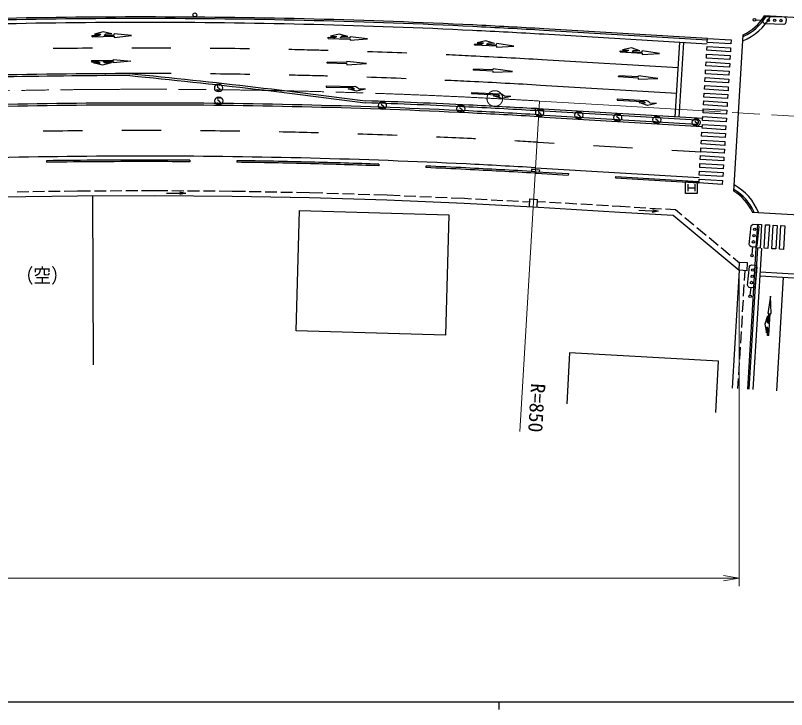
# Model space of a CAD drawing. Units: millimetres, scale not verified. Extents: x 40000 to 680000, y 20000 to 380000.
# Drawn here: x 206497 to 304593, y 204000 to 292294 of the extents above; entities that cross this region are included whole.
import ezdxf
from ezdxf.enums import TextEntityAlignment as Align

# ---------------------------------------------------------------- set-up
doc = ezdxf.new("R2010")
doc.units = ezdxf.units.MM
doc.header["$LTSCALE"] = 1000
doc.linetypes.add('CHAIN', pattern=[18.5, 12, -1.5, 3.5, -1.5])
for name, color, linetype, lineweight in [('M-BGD', 7, 'Continuous', 25), ('M-BMK', 2, 'CHAIN', 13), ('M-STR-HTXT', 7, 'Continuous', 13), ('M-STR-STRC', 7, 'Continuous', 25), ('M-STR-STRD', 7, 'Continuous', 25), ('M-TTL-BAND', 7, 'Continuous', 25)]:
    doc.layers.add(name, color=color, linetype=linetype, lineweight=lineweight)
doc.styles.add('ＭＳ ゴシック', font='')
doc.styles.get('ＭＳ ゴシック').set_extended_font_data('MS Gothic')

# ---------------------------------------------------------------- blocks, each defined once
blk = doc.blocks.new('open_arrow')
at = {"color": 0, "linetype": 'Continuous', "lineweight": -2}
blk.add_lwpolyline([(7.5, 1.25), (0, 0), (7.5, -1.25)], dxfattribs=at)

msp = doc.modelspace()

# ---------------------------------------------------------------- linework, layer by layer
at = {"layer": 'M-BGD'}
for p, q in [((300677, 291726), (301637, 291699)), ((301630, 291460), (301643, 291939)), ((301706, 291297), (301630, 291460)), ((301643, 291939), (301728, 292097)), ((301728, 292097), (301890, 292173)), ((301944, 292126), (301782, 292227)), ((301890, 292173), (304289, 292107)), ((304289, 292107), (304447, 292023)), ((304509, 291381), (304425, 291223)), ((304447, 292023), (304522, 291861)), ((304522, 291861), (304509, 291381)), ((294528, 289152), (273704, 290388)), ((294540, 289352), (273716, 290588)), ((301864, 291213), (301706, 291297)), ((304263, 291148), (301864, 291213)), ((304425, 291223), (304263, 291148)), ((299085, 289843), (299169, 289662)), ((232116, 282813), (232082, 282877)), ((232229, 282741), (232116, 282813)), ((232217, 283406), (232184, 283289)), ((232184, 283289), (232214, 283185)), ((232214, 283185), (232476, 282997)), ((232342, 283453), (232217, 283406)), ((232368, 282727), (232229, 282741)), ((232422, 283445), (232342, 283453)), ((232474, 282777), (232368, 282727)), ((232499, 283417), (232422, 283445)), ((232506, 282894), (232474, 282777)), ((232476, 282997), (232506, 282894)), ((232535, 283373), (232499, 283417)), ((232244, 281757), (232212, 281640)), ((232212, 281640), (232241, 281536)), ((232241, 281536), (232503, 281349)), ((232369, 281805), (232244, 281757)), ((232449, 281797), (232369, 281805)), ((232526, 281769), (232449, 281797)), ((232562, 281725), (232526, 281769)), ((232143, 281165), (232109, 281228)), ((232256, 281093), (232143, 281165)), ((232395, 281078), (232256, 281093)), ((232501, 281128), (232395, 281078)), ((232533, 281245), (232501, 281128)), ((232503, 281349), (232533, 281245)), ((252950, 280573), (252916, 280636)), ((253063, 280501), (252950, 280573)), ((253051, 281165), (253019, 281048)), ((253019, 281048), (253048, 280945)), ((253048, 280945), (253310, 280757)), ((253176, 281213), (253051, 281165)), ((253256, 281205), (253176, 281213)), ((253333, 281177), (253256, 281205)), ((253340, 280653), (253308, 280536)), ((253310, 280757), (253340, 280653)), ((253369, 281133), (253333, 281177)), ((263033, 280759), (263001, 280642)), ((263001, 280642), (263031, 280538)), ((263159, 280807), (263033, 280759)), ((263238, 280799), (263159, 280807)), ((263316, 280771), (263238, 280799)), ((263352, 280727), (263316, 280771)), ((253202, 280486), (253063, 280501)), ((253308, 280536), (253202, 280486)), ((262932, 280167), (262899, 280230)), ((263046, 280095), (262932, 280167)), ((263031, 280538), (263293, 280351)), ((263185, 280080), (263046, 280095)), ((263290, 280130), (263185, 280080)), ((263323, 280247), (263290, 280130)), ((263293, 280351), (263323, 280247)), ((272614, 280455), (272598, 280186)), ((272949, 279643), (272915, 279707)), ((273062, 279571), (272949, 279643)), ((273050, 280236), (273018, 280119)), ((273018, 280119), (273047, 280015)), ((273047, 280015), (273310, 279827)), ((273175, 280283), (273050, 280236)), ((273112, 280425), (273612, 280396)), ((273255, 280275), (273175, 280283)), ((273307, 279606), (273201, 279557)), ((273333, 280247), (273255, 280275)), ((273339, 279724), (273307, 279606)), ((273310, 279827), (273339, 279724)), ((273368, 280203), (273333, 280247)), ((273612, 280396), (273596, 280126)), ((278031, 279947), (277999, 279830)), ((277999, 279830), (278029, 279727)), ((278029, 279727), (278291, 279539)), ((278157, 279995), (278031, 279947)), ((278236, 279987), (278157, 279995)), ((278314, 279959), (278236, 279987)), ((278350, 279915), (278314, 279959)), ((282988, 279646), (282955, 279529)), ((283113, 279693), (282988, 279646)), ((283193, 279685), (283113, 279693)), ((283270, 279657), (283193, 279685)), ((283306, 279613), (283270, 279657)), ((273201, 279557), (273062, 279571)), ((277930, 279355), (277897, 279418)), ((278044, 279283), (277930, 279355)), ((278183, 279268), (278044, 279283)), ((278289, 279318), (278183, 279268)), ((278321, 279435), (278289, 279318)), ((278291, 279539), (278321, 279435)), ((282887, 279053), (282853, 279117)), ((283000, 278981), (282887, 279053)), ((282955, 279529), (282985, 279425)), ((282985, 279425), (283247, 279237)), ((283139, 278967), (283000, 278981)), ((283245, 279016), (283139, 278967)), ((283277, 279134), (283245, 279016)), ((283247, 279237), (283277, 279134)), ((287863, 278760), (287829, 278823)), ((287976, 278688), (287863, 278760)), ((287964, 279352), (287932, 279235)), ((287932, 279235), (287961, 279132)), ((287961, 279132), (288223, 278944)), ((288089, 279400), (287964, 279352)), ((288115, 278673), (287976, 278688)), ((288169, 279392), (288089, 279400)), ((288221, 278723), (288115, 278673)), ((288246, 279364), (288169, 279392)), ((288253, 278840), (288221, 278723)), ((288223, 278944), (288253, 278840)), ((288282, 279320), (288246, 279364)), ((292972, 279007), (292940, 278890)), ((292940, 278890), (292969, 278786)), ((292969, 278786), (293232, 278598)), ((293098, 279054), (292972, 279007)), ((293177, 279046), (293098, 279054)), ((293255, 279018), (293177, 279046)), ((293232, 278598), (293261, 278495)), ((293290, 278974), (293255, 279018)), ((292871, 278414), (292837, 278478)), ((292984, 278342), (292871, 278414)), ((293124, 278328), (292984, 278342)), ((293229, 278377), (293124, 278328)), ((293261, 278495), (293229, 278377)), ((272859, 276163), (273009, 276154)), ((210446, 273807), (210450, 273608)), ((228663, 273878), (228662, 273678)), ((234663, 273814), (234662, 273614)), ((252724, 273366), (252717, 273166)), ((258719, 273131), (258712, 272931)), ((272154, 272719), (272138, 272449)), ((272625, 272220), (272775, 272211)), ((272637, 272419), (272787, 272410)), ((272652, 272689), (273152, 272659)), ((272775, 272211), (276825, 271970)), ((272787, 272410), (276837, 272170)), ((273152, 272659), (273136, 272390)), ((276837, 272170), (276825, 271970)), ((282827, 271815), (282815, 271615)), ((282827, 271815), (293438, 271185)), ((282815, 271615), (293426, 270985)), ((291724, 269635), (291725, 271135)), ((291725, 271135), (293225, 271134)), ((292025, 270835), (292024, 269935)), ((292925, 270834), (292924, 269934)), ((293225, 271134), (293224, 269634)), ((293438, 271185), (293426, 270985)), ((206705, 269864), (208205, 269888)), ((208705, 269895), (210205, 269919)), ((210705, 269927), (212205, 269951)), ((212704, 269959), (214378, 269985)), ((214378, 269985), (216053, 269993)), ((216553, 269995), (218053, 270001)), ((218553, 270003), (220053, 270009)), ((220553, 270011), (222053, 270018)), ((222553, 270020), (224227, 270027)), ((224227, 270027), (225901, 270014)), ((226401, 270010), (227901, 269999)), ((227432, 269876), (228180, 269681)), ((228401, 269995), (229901, 269984)), ((230401, 269980), (231901, 269969)), ((232401, 269965), (234075, 269953)), ((234075, 269953), (235750, 269920)), ((236249, 269910), (237749, 269881)), ((238249, 269872), (239749, 269843)), ((240249, 269833), (241748, 269804)), ((242248, 269794), (243923, 269762)), ((292025, 270385), (292925, 270384)), ((297980, 270124), (297874, 269954)), ((204545, 269199), (214385, 269356)), ((214385, 269356), (224226, 269397)), ((216309, 269356), (216386, 247830)), ((224226, 269397), (234067, 269323)), ((225725, 269706), (228180, 269681)), ((228180, 269681), (227428, 269501)), ((234067, 269323), (243907, 269132)), ((243907, 269132), (253742, 268826)), ((243923, 269762), (245595, 269710)), ((246095, 269694), (247594, 269648)), ((248094, 269632), (249593, 269585)), ((250093, 269570), (251593, 269523)), ((252092, 269508), (253765, 269456)), ((253742, 268826), (263575, 268404)), ((253765, 269456), (255438, 269384)), ((255938, 269362), (257436, 269298)), ((257936, 269277), (259435, 269212)), ((259934, 269191), (261433, 269126)), ((261932, 269105), (263606, 269033)), ((263606, 269033), (264512, 268984)), ((265011, 268957), (266509, 268876)), ((267008, 268849), (268506, 268768)), ((271871, 267954), (271930, 268955)), ((271930, 268955), (272928, 268896)), ((272869, 267898), (272928, 268896)), ((293224, 269634), (291724, 269635)), ((263575, 268404), (272370, 267927)), ((269005, 268740), (270503, 268659)), ((271002, 268632), (271908, 268583)), ((272370, 267927), (283401, 267273)), ((272914, 268646), (273937, 268586)), ((274436, 268556), (275934, 268467)), ((276433, 268437), (277930, 268349)), ((278429, 268319), (279926, 268230)), ((280426, 268200), (281923, 268112)), ((282422, 268082), (283445, 268021)), ((283446, 268021), (284708, 267946)), ((285207, 267917), (286704, 267828)), ((242203, 252165), (242637, 267481)), ((242637, 267481), (261629, 266943)), ((261629, 266943), (261195, 251627)), ((283401, 267273), (290170, 266871)), ((285806, 267532), (288256, 267386)), ((287203, 267798), (288701, 267709)), ((288256, 267386), (287496, 267244)), ((287518, 267618), (288256, 267386)), ((289200, 267680), (290462, 267605)), ((290170, 266871), (298561, 259874)), ((290462, 267605), (291276, 266926)), ((300429, 267362), (300236, 267272)), ((291660, 266606), (292812, 265645)), ((293196, 265325), (294348, 264364)), ((299855, 263139), (300100, 265527)), ((300100, 265527), (300196, 265678)), ((300196, 265678), (300363, 265741)), ((300363, 265741), (300840, 265692)), ((301055, 265429), (300810, 263041)), ((300840, 265692), (300991, 265596)), ((300991, 265596), (301055, 265429)), ((294732, 264044), (295884, 263083)), ((299918, 262972), (299855, 263139)), ((300069, 262876), (299918, 262972)), ((300810, 263041), (300714, 262890)), ((296268, 262763), (297420, 261802)), ((299648, 244758), (300739, 262738)), ((299848, 244747), (300939, 262726)), ((300547, 262827), (300069, 262876)), ((300210, 261896), (300308, 262851)), ((300714, 262890), (300547, 262827)), ((300739, 262738), (300939, 262726)), ((297804, 261482), (298618, 260803)), ((298561, 259874), (298622, 260872)), ((299620, 260811), (298622, 260872)), ((299560, 259813), (299620, 260811)), ((299623, 257966), (299868, 260354)), ((299868, 260354), (299964, 260505)), ((299964, 260505), (300131, 260568)), ((300131, 260568), (300608, 260519)), ((300823, 260256), (300578, 257868)), ((300608, 260519), (300759, 260423)), ((300759, 260423), (300823, 260256)), ((298561, 259874), (297651, 244877)), ((299560, 259813), (298561, 259874)), ((299280, 259830), (299204, 258571)), ((299173, 258071), (299083, 256574)), ((299686, 257799), (299623, 257966)), ((299837, 257703), (299686, 257799)), ((300315, 257654), (299837, 257703)), ((299978, 256724), (300076, 257679)), ((300482, 257717), (300315, 257654)), ((300578, 257868), (300482, 257717)), ((299052, 256075), (298961, 254578)), ((298931, 254079), (298840, 252582)), ((261195, 251627), (242203, 252165)), ((298810, 252082), (298719, 250585)), ((277000, 249373), (276631, 242874)), ((295944, 248300), (277000, 249373)), ((298689, 250086), (298598, 248589)), ((295575, 241801), (295944, 248300)), ((298568, 248090), (298477, 246593)), ((298447, 246093), (298370, 244834))]:
    msp.add_line(p, q, dxfattribs=at)
for centre, radius in [((300517, 291730), 160), ((302276, 291682), 160), ((303076, 291660), 160), ((303876, 291638), 160), ((232343, 283071), 500), ((232370, 281423), 500), ((253177, 280831), 500), ((263160, 280425), 500), ((273176, 279901), 500), ((278158, 279613), 500), ((283114, 279311), 500), ((288090, 279018), 500), ((293099, 278672), 500), ((300536, 265080), 160), ((300455, 264284), 160), ((300373, 263488), 160), ((300194, 261737), 160), ((300304, 259907), 160), ((300223, 259111), 160), ((300141, 258315), 160), ((299962, 256564), 160)]:
    msp.add_circle(centre, radius, dxfattribs=at)
for centre, radius, start, end in [((222820, -566603), 858500, 89.90192, 91.25008), ((222829, -566403), 858500, 89.90192, 91.25008), ((222829, -566603), 858500, 88.55442, 89.90256), ((222839, -566403), 858500, 88.55442, 89.90256), ((222837, -566603), 858500, 87.20682, 88.55496), ((222847, -566403), 858500, 87.20682, 88.55496), ((296420, 295552), 6300, 295.02841, 328.16965), ((296420, 295552), 6500, 295.02841, 328.19631), ((222721, -567098), 859000, 86.59739, 87.2007), ((222721, -567098), 859200, 86.59739, 87.2007), ((223181, -559361), 841270, 86.59739, 86.63139), ((222721, -567098), 844750, 86.59739, 86.60753), ((222794, -567102), 841000, 89.90192, 90.84129), ((222794, -567102), 840800, 89.90192, 90.84119), ((222804, -567102), 841000, 89.6008, 89.90256), ((222804, -567102), 840800, 89.6008, 89.90256), ((222804, -567102), 841000, 88.55442, 89.19203), ((222804, -567102), 840800, 88.55442, 89.19193), ((222812, -567102), 840800, 87.96172, 88.55496), ((222812, -567102), 841000, 87.96172, 88.55496), ((222812, -567102), 840800, 87.20682, 87.55285), ((222812, -567102), 841000, 87.20682, 87.55294), ((222721, -567098), 841000, 86.59739, 87.2007), ((222721, -567098), 841270, 86.59739, 86.63139), ((222721, -567098), 840800, 86.59739, 87.2007), ((294541, 264608), 6300, 25.07294, 58.06428), ((294541, 264608), 6500, 25.07294, 58.06428)]:
    msp.add_arc(centre, radius, start, end, dxfattribs=at)
at = {"layer": 'M-BMK'}
for p, q in [((273170, 281404), (284201, 280749)), ((284201, 280749), (304165, 279564)), ((304165, 279564), (324130, 278379))]:
    msp.add_line(p, q, dxfattribs=at)
msp.add_circle((267479, 281723), 1000, dxfattribs=at)
for start, end in [(89.90218, 91.25034), (88.55404, 89.90218), (87.20591, 88.55404), (86.60259, 87.20591)]:
    msp.add_arc((222798, -567102), 850000, start, end, dxfattribs=at)
at = {"layer": 'M-STR-HTXT'}
for p, q in [((273170, 281404), (270675, 239372)), ((298561, 258874), (298561, 219705)), ((79142, 220705), (298561, 220705))]:
    msp.add_line(p, q, dxfattribs=at)
at = {"layer": 'M-STR-STRC'}
for p, q in [((313674, 291522), (301782, 292229)), ((216270, 289738), (217006, 289751)), ((216273, 289588), (216270, 289738)), ((216273, 289588), (219073, 289639)), ((217662, 290213), (216568, 289893)), ((216568, 289893), (217367, 289908)), ((217006, 289751), (217021, 289752)), ((218767, 289934), (217662, 290213)), ((217787, 289766), (219070, 289789)), ((218767, 289934), (217967, 289919)), ((219070, 289789), (219067, 289939)), ((221271, 289755), (219067, 289939)), ((219073, 289639), (219075, 289489)), ((219075, 289489), (221271, 289755)), ((246272, 289358), (246276, 289508)), ((246276, 289508), (247011, 289490)), ((247687, 289923), (246580, 289651)), ((246580, 289651), (247379, 289631)), ((247011, 289490), (247026, 289490)), ((248779, 289597), (247687, 289923)), ((247793, 289471), (249075, 289439)), ((248779, 289597), (247979, 289616)), ((249075, 289439), (249079, 289589)), ((251273, 289310), (249079, 289589)), ((294498, 288654), (273674, 289889)), ((297871, 269954), (299078, 289844)), ((246272, 289358), (249072, 289289)), ((249068, 289139), (251273, 289310)), ((249072, 289289), (249068, 289139)), ((264910, 288537), (264917, 288687)), ((264910, 288537), (267707, 288413)), ((264917, 288687), (265651, 288655)), ((266335, 289075), (265223, 288824)), ((265223, 288824), (266022, 288788)), ((265651, 288655), (265666, 288654)), ((267421, 288726), (266335, 289075)), ((266432, 288620), (267714, 288563)), ((267421, 288726), (266622, 288762)), ((267707, 288413), (267701, 288263)), ((267714, 288563), (267721, 288713)), ((269908, 288390), (267721, 288713)), ((290441, 279378), (291004, 288861)), ((290940, 279348), (291503, 288831)), ((267701, 288263), (269908, 288390)), ((283423, 287652), (283432, 287802)), ((283423, 287652), (286218, 287486)), ((283432, 287802), (284166, 287758)), ((284856, 288168), (283740, 287934)), ((283740, 287934), (284539, 287887)), ((284166, 287758), (284181, 287758)), ((285937, 287804), (284856, 288168)), ((284947, 287712), (286227, 287636)), ((285937, 287804), (285138, 287851)), ((286218, 287486), (286209, 287337)), ((286209, 287337), (288419, 287431)), ((286227, 287636), (286236, 287786)), ((288419, 287431), (286236, 287786)), ((216162, 286556), (218962, 286558)), ((216162, 286556), (216162, 286406)), ((218962, 286558), (218962, 286708)), ((218962, 286708), (221162, 286485)), ((221162, 286485), (218962, 286258)), ((248671, 286301), (248674, 286451)), ((251168, 286165), (248674, 286451)), ((290811, 285617), (273481, 286645)), ((216162, 286406), (216898, 286406)), ((216462, 286256), (217262, 286257)), ((217563, 285957), (216462, 286256)), ((216898, 286406), (216913, 286406)), ((218662, 286258), (217563, 285957)), ((217680, 286407), (218962, 286408)), ((218662, 286258), (217862, 286257)), ((218962, 286408), (218962, 286258)), ((246168, 286212), (246172, 286362)), ((248667, 286151), (246168, 286212)), ((248671, 286301), (246172, 286362)), ((248663, 286001), (251168, 286165)), ((248667, 286151), (248663, 286001)), ((264750, 285325), (264757, 285475)), ((267254, 285364), (264757, 285475)), ((267254, 285364), (267261, 285513)), ((269748, 285178), (267261, 285513)), ((267247, 285214), (264750, 285325)), ((267247, 285214), (267241, 285064)), ((267241, 285064), (269748, 285178)), ((283230, 284474), (283239, 284624)), ((285735, 284475), (283239, 284624)), ((285735, 284475), (285744, 284625)), ((288226, 284253), (285744, 284625)), ((285726, 284326), (283230, 284474)), ((285726, 284326), (285717, 284176)), ((285717, 284176), (288226, 284253)), ((246020, 283336), (246016, 283186)), ((246016, 283186), (249251, 283107)), ((246020, 283336), (249619, 283248)), ((249904, 282641), (248812, 282968)), ((248812, 282968), (249612, 282948)), ((251011, 282914), (249904, 282641)), ((251011, 282914), (250211, 282934)), ((290619, 282372), (273289, 283401)), ((264518, 282494), (264511, 282344)), ((264511, 282344), (267743, 282200)), ((264518, 282494), (268114, 282334)), ((268387, 281721), (267302, 282070)), ((267302, 282070), (268101, 282034)), ((269499, 281972), (268387, 281721)), ((269499, 281972), (268700, 282007)), ((283063, 281681), (283054, 281532)), ((283063, 281681), (286657, 281468)), ((283054, 281532), (286284, 281340)), ((286921, 280851), (285841, 281216)), ((285841, 281216), (286639, 281169)), ((288037, 281086), (286921, 280851)), ((288037, 281086), (287238, 281133)), ((293922, 279171), (273611, 280376)), ((273052, 279407), (293862, 278172)), ((273009, 276154), (275024, 276034)), ((280017, 275738), (285010, 275442)), ((290003, 275145), (293665, 274928)), ((272666, 272918), (293468, 271684)), ((300236, 267276), (312148, 266568)), ((300347, 244717), (301438, 262696)), ((301224, 259174), (307213, 258811)), ((301254, 259674), (307244, 259310)), ((303342, 244540), (304219, 258993)), ((302559, 256578), (302201, 254396)), ((302650, 254369), (302559, 256578)), ((302183, 254097), (301816, 253017)), ((302183, 254097), (302134, 253298)), ((302350, 254387), (302201, 254396)), ((302273, 253107), (302350, 254387)), ((302331, 251583), (302500, 254378)), ((302500, 254378), (302650, 254369)), ((301816, 253017), (302049, 251901)), ((302049, 251901), (302098, 252699)), ((302181, 251592), (302225, 252326)), ((302225, 252326), (302226, 252341)), ((302331, 251583), (302181, 251592))]:
    msp.add_line(p, q, dxfattribs=at)
for points in [[(294540, 289352), (297535, 289171), (297505, 288671), (294510, 288853)], [(294480, 288360), (297475, 288178), (297444, 287679), (294450, 287861)], [(294420, 287367), (297414, 287185), (297384, 286686), (294390, 286868)], [(294360, 286374), (297354, 286193), (297324, 285693), (294329, 285875)], [(294299, 285382), (297294, 285200), (297264, 284701), (294269, 284883)], [(294239, 284389), (297234, 284207), (297203, 283708), (294209, 283890)], [(294179, 283396), (297173, 283215), (297143, 282715), (294149, 282897)], [(294119, 282404), (297113, 282222), (297083, 281723), (294088, 281905)], [(294058, 281411), (297053, 281229), (297023, 280730), (294028, 280912)], [(293998, 280418), (296993, 280237), (296962, 279737), (293968, 279919)], [(293938, 279426), (296932, 279244), (296902, 278745), (293908, 278927)], [(293878, 278433), (296872, 278251), (296842, 277752), (293847, 277934)], [(293817, 277440), (296812, 277259), (296782, 276759), (293787, 276941)], [(293757, 276448), (296752, 276266), (296721, 275767), (293727, 275949)], [(293697, 275455), (296691, 275273), (296661, 274774), (293667, 274956)], [(293637, 274462), (296631, 274281), (296601, 273781), (293606, 273963)], [(293576, 273470), (296571, 273288), (296541, 272789), (293546, 272971)], [(293516, 272477), (296511, 272295), (296480, 271796), (293486, 271978)], [(293456, 271484), (296450, 271303), (296420, 270803), (293426, 270985)], [(301416, 265703), (301238, 262708), (300739, 262738), (300917, 265732)], [(302404, 265644), (302227, 262649), (301727, 262679), (301905, 265674)], [(303393, 265585), (303215, 262591), (302716, 262620), (302894, 265615)], [(304381, 265527), (304203, 262532), (303704, 262562), (303882, 265556)]]:
    msp.add_lwpolyline(points, close=True, dxfattribs=at)
msp.add_lwpolyline([(221046, 284894), (222048, 284795), (223051, 284696), (224053, 284595), (225054, 284493), (226056, 284390), (227057, 284285), (228058, 284179), (229059, 284073), (230059, 283965), (231060, 283856), (232060, 283745), (233059, 283634), (234059, 283521), (235058, 283407), (236057, 283292), (237056, 283176), (238055, 283059), (239053, 282940), (240051, 282821), (241049, 282700), (242046, 282578), (243043, 282455), (244040, 282330), (245037, 282205), (246033, 282078), (247030, 281950), (248025, 281821), (249021, 281691), (250016, 281559), (251012, 281427)], dxfattribs=at)
msp.add_circle((229317, 292358), 250, dxfattribs=at)
for centre, radius, start, end in [((222794, -567102), 858500, 89.90192, 91.25008), ((222804, -567102), 858500, 88.55442, 89.90256), ((296420, 295552), 7000, 291.90248, 331.22894), ((222812, -567102), 858500, 87.20682, 88.55496), ((222721, -567098), 858500, 86.59739, 87.2007), ((217004, 290251), 500, 270.18956, 316.63465), ((217233, 290598), 1000, 303.63526, 317.21509), ((247031, 289990), 500, 267.73234, 314.17743), ((247275, 290326), 1000, 301.17804, 314.75786), ((265681, 289154), 500, 266.59122, 313.03631), ((265932, 289486), 1000, 300.03692, 313.61675), ((222794, -567102), 855250, 90.4361, 90.77106), ((222794, -567102), 855250, 89.90192, 90.10113), ((222804, -567102), 855250, 89.76678, 89.90256), ((222804, -567102), 855250, 89.09672, 89.43177), ((222804, -567102), 855250, 88.55442, 88.76162), ((222812, -567102), 855250, 88.42667, 88.55496), ((222812, -567102), 855250, 87.75674, 88.09171), ((284203, 288257), 500, 265.74067, 312.18576), ((284459, 288585), 1000, 299.18637, 312.7662), ((222812, -567102), 855250, 87.20682, 87.42174), ((222721, -567098), 855250, 86.59739, 87.2007), ((216906, 285906), 500, 44.47046, 90.91554), ((217142, 285564), 1000, 43.89002, 57.46985), ((222794, -567102), 852000, 89.90192, 91.25008), ((222804, -567102), 852000, 89.76388, 89.90256), ((222804, -567102), 852000, 89.09127, 89.42759), ((222804, -567102), 852000, 88.55442, 88.75489), ((222812, -567102), 852000, 88.42772, 88.55496), ((222812, -567102), 852000, 87.75523, 88.09148), ((222812, -567102), 852000, 87.20682, 87.42174), ((222721, -567098), 852000, 86.59739, 87.2007), ((249246, 282607), 500, 43.01323, 89.45832), ((249473, 282259), 1000, 42.43279, 81.62776), ((267729, 281700), 500, 41.87212, 88.31721), ((267949, 281347), 1000, 41.29168, 80.48665), ((222794, -567102), 848000, 89.90192, 91.25008), ((222804, -567102), 848000, 88.55442, 89.90256), ((222812, -567102), 848000, 87.20682, 88.55496), ((222812, -567102), 849000, 87.20682, 88.0966), ((222721, -567098), 849000, 86.63108, 87.2007), ((286262, 280840), 500, 41.02157, 87.46666), ((286477, 280484), 1000, 40.44113, 79.63609), ((222721, -567098), 848000, 86.59739, 87.2007), ((222794, -567102), 844750, 90.52595, 90.86515), ((222794, -567102), 844750, 89.90192, 90.18682), ((222804, -567102), 844750, 89.84832, 89.90256), ((222804, -567102), 844750, 89.16995, 89.50915), ((222804, -567102), 844750, 88.55442, 88.8307), ((222812, -567102), 844750, 88.49193, 88.55496), ((222812, -567102), 844750, 87.81316, 88.15229), ((222812, -567102), 844750, 87.20682, 87.47401), ((222721, -567098), 844750, 87.12869, 87.2007), ((222721, -567098), 844750, 86.60753, 86.78949), ((222794, -567102), 841500, 89.90192, 91.25008), ((222804, -567102), 841500, 88.55442, 89.90256), ((222812, -567102), 841500, 87.20682, 88.55496), ((222721, -567098), 841500, 86.59739, 87.2007), ((294541, 264608), 7000, 21.98282, 61.14984), ((301399, 252620), 1000, 29.10942, 42.68925), ((301727, 252364), 500, 355.66372, 42.10881)]:
    msp.add_arc(centre, radius, start, end, dxfattribs=at)
at = {"layer": 'M-STR-STRD'}
for p, q in [((273066, 279657), (293148, 278465)), ((293178, 278965), (273096, 280156))]:
    msp.add_line(p, q, dxfattribs=at)
msp.add_lwpolyline([(221046, 284644), (222049, 284545), (223050, 284446), (224052, 284345), (225054, 284243), (226055, 284140), (227056, 284035), (228056, 283929), (229057, 283823), (230057, 283715), (231057, 283606), (232057, 283495), (233056, 283384), (234056, 283271), (235055, 283157), (236053, 283042), (237052, 282926), (238050, 282809), (239048, 282690), (240046, 282571), (241043, 282450), (242040, 282328), (243037, 282205), (244034, 282080), (245030, 281955), (246027, 281828), (247022, 281700), (248018, 281571), (249013, 281441), (250008, 281310), (251003, 281177)], dxfattribs=at)
for centre, radius, start, end in [((222794, -567102), 851750, 90.11762, 91.25008), ((222794, -567102), 848250, 89.90192, 91.25008), ((222804, -567102), 848250, 88.55442, 89.90256), ((222812, -567102), 848250, 87.20682, 88.55496), ((222812, -567102), 848750, 87.20682, 88.0966), ((222721, -567098), 848750, 86.59739, 87.2007), ((222721, -567098), 848250, 86.59739, 87.2007), ((293146, 278716), 251, 270.49404, 82.71357)]:
    msp.add_arc(centre, radius, start, end, dxfattribs=at)
at = {"layer": 'M-TTL-BAND'}
for p, q in [((40000, 205000), (579000, 205000)), ((268000, 205000), (268000, 204000))]:
    msp.add_line(p, q, dxfattribs=at)

# ---------------------------------------------------------------- block references
at = {"layer": 'M-STR-HTXT', "xscale": 267, "yscale": 267, "rotation": 180}
msp.add_blockref('open_arrow', (298561, 220705), dxfattribs=at)

# ---------------------------------------------------------------- texts
at = {"layer": 'M-BGD', "style": 'ＭＳ ゴシック', "width": 0.9}
msp.add_text('（空）', height=1833, dxfattribs=at).set_placement((209915, 259198), align=Align.MIDDLE_CENTER)
at = {"layer": 'M-STR-HTXT', "style": 'ＭＳ ゴシック'}
msp.add_text('R=850', height=1833, rotation=266.603, dxfattribs=at).set_placement((272823, 242371), align=Align.MIDDLE_CENTER)

doc.saveas('drawing.dxf')
